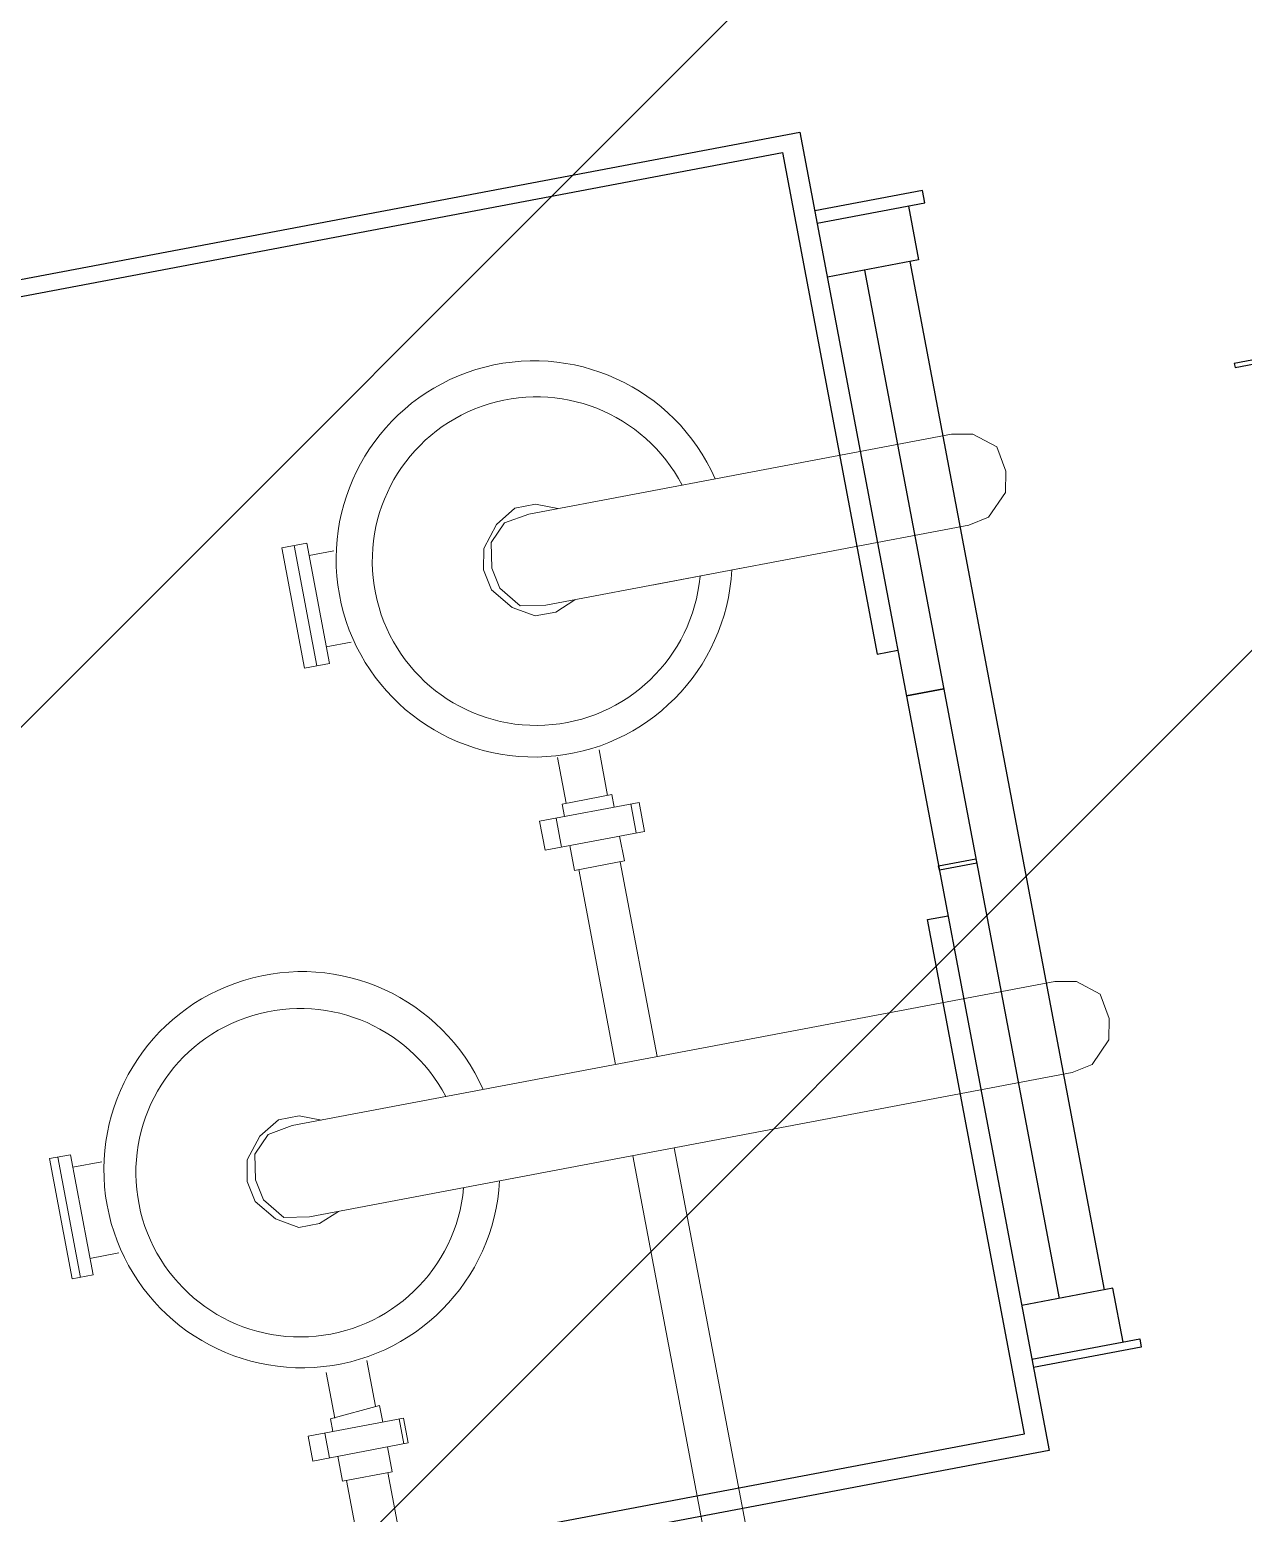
# Model space of a CAD drawing. Extents: x 407440 to 411585, y 6041728 to 6045069.
# Drawn here: x 408348.88 to 408365.4, y 6044285.82 to 6044306 of the extents above; entities that cross this region are included whole.
import ezdxf

# ---------------------------------------------------------------- set-up
doc = ezdxf.new("R2010")
doc.units = 0
doc.header["$LTSCALE"] = 5
doc.linetypes.add('foc-TIELINE', pattern=[1.875, 1.25, -0.625])
for name, color, linetype in [('P-BUFFER-PURPLE', 187, 'foc-TIELINE'), ('P-PROPOSED-EXISTING-H', 59, 'Continuous'), ('T-TIE', 201, 'foc-TIELINE')]:
    doc.layers.add(name, color=color, linetype=linetype)

# ---------------------------------------------------------------- blocks, each defined once
blk = doc.blocks.new('P-RIG-877')
at = {"layer": 'T-TIE', "linetype": 'ByBlock', "lineweight": 25}
for points in [[(-8.7024, 5.7978), (-8.7024, 5.5682), (-8.6909, 5.5682), (-8.6909, 5.7978)], [(-9.5405, 4.5234), (-5.8896, 4.5234), (-5.8896, 1.4695), (-9.5405, 1.4695)]]:
    blk.add_lwpolyline(points, close=True, dxfattribs=at)
at = {"layer": 'T-TIE', "linetype": 'ByBlock', "lineweight": 18}
for points in [[(-8.6565, 4.776), (-8.6565, 3.6049), (-8.645, 3.5361), (-8.5991, 3.4901), (-8.5302, 3.4787), (-8.4728, 3.4901), (-8.4154, 3.5361), (-8.4039, 3.6049), (-8.4039, 4.776), (-8.4154, 4.8334), (-8.4728, 4.8908), (-8.5302, 4.9023), (-8.5991, 4.8908), (-8.645, 4.8334)], [(-7.141, 4.776), (-7.141, 2.6635), (-7.1295, 2.5946), (-7.0836, 2.5487), (-7.0147, 2.5372), (-6.9573, 2.5487), (-6.8999, 2.5946), (-6.8884, 2.6635), (-6.8884, 4.776), (-6.8999, 4.8334), (-6.9573, 4.8908), (-7.0147, 4.9023), (-7.0836, 4.8908), (-7.1295, 4.8334)], [(-7.8299, 3.4787), (-7.7495, 3.4787), (-7.7495, 3.7542), (-7.8299, 3.7542)], [(-8.358, 2.9276), (-8.6909, 2.9276), (-8.6909, 2.9965), (-8.358, 2.9965)], [(-6.3029, 2.5487), (-6.234, 2.5487), (-6.234, 2.8128), (-6.3029, 2.8128)], [(-6.8425, 1.9976), (-7.1755, 1.9976), (-7.1755, 2.0551), (-6.8425, 2.0551)]]:
    blk.add_lwpolyline(points, close=True, dxfattribs=at)
at = {"layer": 'T-TIE', "linetype": 'ByBlock', "lineweight": 25}
for points in [[(-9.2879, 4.5234), (-9.2879, 4.8219), (-9.3224, 4.8219), (-9.3224, 4.5234)], [(-6.1422, 4.5234), (-6.1422, 4.8219), (-6.1192, 4.8219), (-6.1192, 4.5234)], [(-9.2879, 4.776), (-9.1387, 4.776), (-9.1387, 4.5234)], [(-6.1422, 4.776), (-6.2914, 4.776), (-6.2914, 4.5234)], [(-6.2914, 4.753), (-9.1387, 4.753)], [(-9.1387, 4.6267), (-6.2914, 4.6267)], [(-7.9791, 4.6267), (-7.9791, 4.5234), (-7.9791, 4.6267)], [(-7.4969, 4.6267), (-7.4969, 4.5234), (-7.5084, 4.5234), (-7.5084, 4.6267)], [(-8.1054, 1.4695), (-8.1054, 1.5269), (-9.4946, 1.5269), (-9.4946, 4.466), (-8.1054, 4.466), (-8.1054, 4.5234)], [(-7.3706, 1.4695), (-7.3706, 1.5269), (-5.947, 1.5269), (-5.947, 4.466), (-7.3706, 4.466), (-7.3706, 4.5234)]]:
    blk.add_lwpolyline(points, dxfattribs=at)
at = {"layer": 'T-TIE', "linetype": 'ByBlock', "lineweight": 18}
for points in [[(-8.4039, 3.9034), (-8.4039, 4.156)], [(-8.6565, 3.6853), (-8.6794, 3.6279), (-8.6794, 3.5705), (-8.645, 3.5131), (-8.5876, 3.4672), (-8.5302, 3.4557), (-8.4728, 3.4672), (-8.4154, 3.5131), (-8.3809, 3.5705), (-8.3809, 3.6279), (-8.4039, 3.6853)], [(-7.9906, 3.6738), (-7.8643, 3.6738)], [(-7.8299, 3.5475), (-7.8643, 3.5475), (-7.8643, 3.6853), (-7.8299, 3.6853)], [(-7.7495, 3.6853), (-7.6806, 3.6853), (-7.6806, 3.5475), (-7.7495, 3.5475)], [(-7.6806, 3.6738), (-7.141, 3.6738)], [(-6.8884, 3.559), (-5.7404, 3.559), (-5.6944, 3.5705), (-5.683, 3.6164), (-5.6944, 3.6624), (-5.7404, 3.6738), (-6.8884, 3.6738)], [(-7.9906, 3.559), (-7.8643, 3.559)], [(-7.6806, 3.559), (-7.141, 3.559)], [(-8.6565, 2.9965), (-8.6565, 3.0654)], [(-8.4039, 2.9965), (-8.4039, 3.0654)], [(-8.358, 2.962), (-8.6909, 2.962)], [(-6.3029, 2.6176), (-6.3374, 2.6176), (-6.3488, 2.7554), (-6.3029, 2.7554)], [(-6.234, 2.7554), (-6.1652, 2.7554), (-6.1652, 2.6176), (-6.234, 2.6176)], [(-7.141, 2.7439), (-7.164, 2.6865), (-7.164, 2.6291), (-7.1295, 2.5717), (-7.0721, 2.5258), (-7.0147, 2.5143), (-6.9573, 2.5258), (-6.8999, 2.5717), (-6.8655, 2.6291), (-6.8655, 2.6865), (-6.8884, 2.7439)], [(-6.4751, 2.7439), (-6.3488, 2.7439)], [(-6.1652, 2.6291), (-5.7404, 2.6291), (-5.6944, 2.6406), (-5.683, 2.6865), (-5.6944, 2.7324), (-5.7404, 2.7439), (-6.1652, 2.7439)], [(-6.4637, 2.6291), (-6.3374, 2.6291)], [(-7.141, 2.0551), (-7.141, 2.1354)], [(-6.8884, 2.0551), (-6.8884, 2.1354)], [(-6.8425, 2.0206), (-7.1755, 2.0206)]]:
    blk.add_lwpolyline(points, dxfattribs=at)
at = {"layer": 'T-TIE', "linetype": 'ByBlock', "lineweight": 5}
for points in [[(-7.7495, 3.7312), (-7.8299, 3.7312)], [(-7.7495, 3.5246), (-7.8299, 3.5246)], [(-6.234, 2.8013), (-6.3029, 2.8013)], [(-6.234, 2.5946), (-6.3029, 2.5946)]]:
    blk.add_lwpolyline(points, dxfattribs=at)
at = {"layer": 'T-TIE', "linetype": 'ByBlock', "lineweight": 18}
for centre in [(-8.5337, 3.5968), (-7.0183, 2.6669)]:
    blk.add_arc(centre, 0.539, 103.1663, 76.1061, dxfattribs=at)
at = {"layer": 'T-TIE', "linetype": 'ByBlock', "lineweight": 5}
for centre in [(-8.5266, 3.602), (-7.0112, 2.6606)]:
    blk.add_arc(centre, 0.447, 106.8862, 73.9866, dxfattribs=at)

msp = doc.modelspace()

# ---------------------------------------------------------------- hatches: boundary and pattern name
at = {"layer": 'P-PROPOSED-EXISTING-H'}
h = msp.add_hatch(dxfattribs=at)
h.set_pattern_fill('ANSI31', color=256, scale=3.498392, style=0)
h.set_pattern_definition([(45, (-2243.128, 2713.837), (-7.854113246, 7.854113246), [])])
edge = h.paths.add_edge_path()
edge.add_line((408709.29, 6043818.222), (408241.305, 6043729.713))
edge.add_line((408241.305, 6043729.713), (407794.436, 6043645.198))
edge.add_line((407794.436, 6043645.198), (407673.83, 6044282.895))
edge.add_line((407673.83, 6044282.895), (408123.669, 6044351.83))
edge.add_line((408123.669, 6044351.83), (408654.575, 6044433.189))
edge.add_line((408654.575, 6044433.189), (409028.997, 6044539.866))
edge.add_line((409028.997, 6044539.866), (409149.726, 6043901.52))
edge.add_line((409149.726, 6043901.52), (408898.792, 6043854.062))
edge.add_arc((408782.127, 6043952.01), 152.33, 241.43508, 319.98432, ccw=False)

# ---------------------------------------------------------------- linework, layer by layer
at = {"layer": 'P-BUFFER-PURPLE'}
msp.add_circle((408530.04, 6044370.877, -0.107), 250.434, dxfattribs=at)

# ---------------------------------------------------------------- block references
at = {"layer": 'T-TIE', "linetype": 'ByBlock', "xscale": 4.999999999955019, "yscale": 4.999999999955019, "zscale": 4.999999999955019, "rotation": 280.7096999997605}
msp.add_blockref('P-RIG-877', (408346.005, 6044253.532), dxfattribs=at)

doc.saveas('drawing.dxf')
